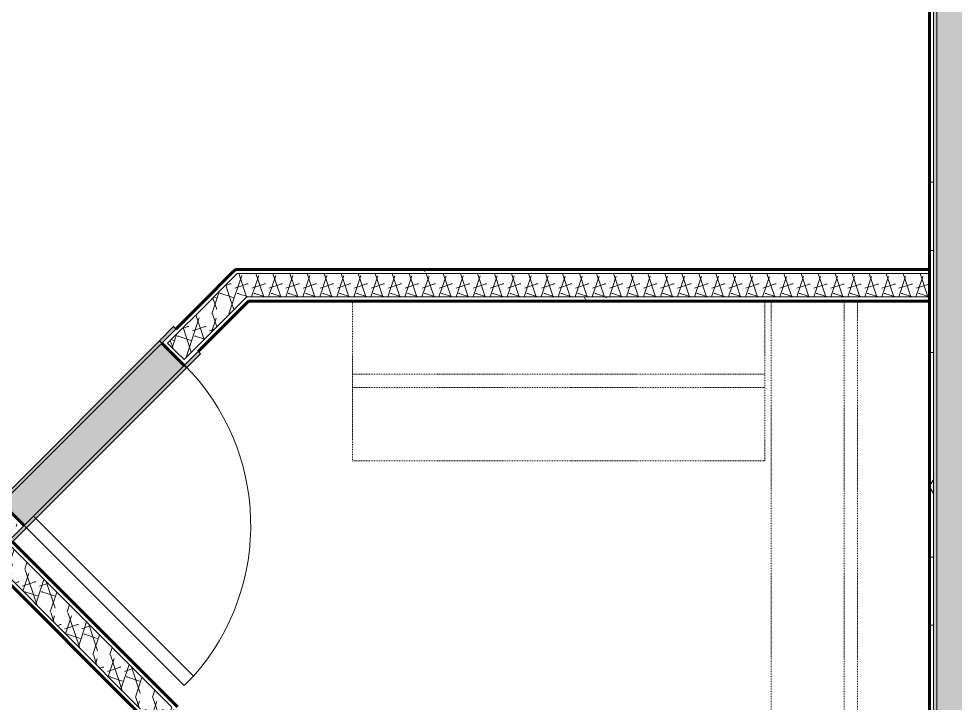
# Model space of a CAD drawing. Header units: inches. Extents: x -4110 to -1807, y 11006 to 12281.
# Drawn here: x -3480.1 to -3339.3, y 11876.9 to 11979.8 of the extents above; entities that cross this region are included whole.
import ezdxf

# ---------------------------------------------------------------- set-up
doc = ezdxf.new("R2010")
doc.units = ezdxf.units.IN
doc.header["$MEASUREMENT"] = 0
doc.linetypes.add('Dash', pattern=[0.25, 0.125, -0.125])
for name, color, linetype, lineweight in [('0-1', 7, 'Continuous', 5), ('0-2', 90, 'Continuous', 18), ('A-DOOR-1', 7, 'Continuous', 9), ('A-DOOR-2', 250, 'Continuous', 30), ('A-DOOR-FRAM-1', 31, 'Continuous', 18), ('A-DOOR-FRAM-2', 7, 'Continuous', 9), ('A-WALL', 113, 'Continuous', 18), ('A-WALL-1', 8, 'Continuous', 5), ('A-WALL-3', 50, 'Continuous', 60), ('A-WALL-4', 90, 'Continuous', 18), ('A-WALL-PATT-1', 7, 'Continuous', 9), ('A-WALL-PATT-2', 253, 'Continuous', 9), ('A-WALL-PATT-5', 111, 'Continuous', 9), ('I-WALL-4', 2, 'Continuous', 5), ('I-WALL-5', 2, 'Continuous', 60), ('Q-CASE-HDLN-1', 7, 'Dash', 9)]:
    doc.layers.add(name, color=color, linetype=linetype, lineweight=lineweight)
pattern_1 = [(0, (0, 0), (20.48, 5.12), [0.845, -14.515, 0.845, -14.515, -81.92]), (0, (0, 0), (20.48, 5.12), [-30.72, 0.845, -29.875, 0.845, -14.515, -35.84]), (0, (0, 0), (20.48, 5.12), [-76.8, 0.845, -9.395, 0.845, -24.755]), (120, (7.68, 2.56), (-14.67405, 15.1762003), [0.845, -14.515, 0.845, -14.515, -81.92]), (120, (7.68, 2.56), (-14.67405, 15.1762003), [-30.72, 0.845, -29.875, 0.845, -14.515, -35.84]), (120, (7.68, 2.56), (-14.67405, 15.1762003), [-76.8, 0.845, -9.395, 0.845, -24.755]), (240, (10.24, 12.8), (-5.80595, -20.2962003), [0.845, -14.515, 0.845, -14.515, -81.92]), (240, (10.24, 12.8), (-5.80595, -20.2962003), [-30.72, 0.845, -29.875, 0.845, -14.515, -35.84]), (240, (10.24, 12.8), (-5.80595, -20.2962003), [-76.8, 0.845, -9.395, 0.845, -24.755])]
pattern_2 = [(161.57, (0.32, 0.32), (-2.560496185, -0.000537386), [0, -18.214, 2.022, 0]), (18.43, (-0.32, 0.32), (-2.560496185, 0.000537386), [0, -18.214, 2.022, 0]), (108.43, (0.32, 0.32), (1.27922091, -6.400876726), [6.07, -14.166]), (71.57, (-0.32, 0.32), (1.27922091, 6.400876726), [6.07, -14.166])]

# ---------------------------------------------------------------- blocks, each defined once
blk = doc.blocks.new('OD_CW_Closet - OD_CW_Closet-3801314-ENLARGED RCP - 2ND FLOOR PLAN - EAST')
at = {"layer": 'Q-CASE-HDLN-1'}
for p, q in [((0.74, 0), (80.99, 0)), ((0.74, -11), (80.99, -11)), ((0.74, -13), (80.99, -13))]:
    blk.add_line(p, q, dxfattribs=at)
blk = doc.blocks.new('SWING - SINGLE - FLUSH - SWING - FLUSH - 2-10 x 6-8 - PRIVACY-3983842-ENLARGED RCP - 2ND FLOOR PLAN - EAST')
at = {"layer": 'A-DOOR-FRAM-1'}
for points in [[(-17, 2.87), (-20, 2.87), (-20, 2.37), (-17, 2.37)], [(16.71, 2.87), (-17, 2.87), (-17, 2.37), (17, 2.37), (17, 2.87)], [(17, 2.87), (17, 2.37), (20, 2.37), (20, 2.87), (19.36, 2.87)], [(-20, -2.38), (-20, -2.88), (-17, -2.88), (-17, -2.38), (-17.62, -2.38)], [(-17, -2.38), (-17, -2.88), (17, -2.88), (17, -2.38), (-12.34, -2.38)], [(17, -2.38), (17, -2.88), (20, -2.88), (20, -2.38)]]:
    blk.add_hatch(color=256, dxfattribs=at).paths.add_polyline_path(points, flags=0)
at = {"layer": 'A-DOOR-1'}
blk.add_arc((17, 2.37), 34.07, 93.3657, 180, dxfattribs=at)
at = {"layer": 'A-DOOR-2'}
for p, q in [((15, 2.37), (15, 36.38)), ((17, 36.38), (15, 36.38)), ((17, 2.37), (17, 36.38)), ((17, 2.37), (15, 2.37))]:
    blk.add_line(p, q, dxfattribs=at)
at = {"layer": 'A-DOOR-FRAM-2'}
for p, q in [((-17, 2.87), (-20, 2.87)), ((-20, 2.37), (-20, 2.87)), ((17, 2.87), (-17, 2.87)), ((-17, 2.37), (-17, 2.87)), ((20, 2.87), (17, 2.87)), ((17, 2.37), (17, 2.87)), ((20, 2.37), (20, 2.87)), ((-20, 2.37), (-17, 2.37)), ((-17, 2.37), (17, 2.37)), ((17, 2.37), (20, 2.37)), ((-17, -2.38), (-20, -2.38)), ((-20, -2.38), (-20, -2.88)), ((17, -2.38), (-17, -2.38)), ((-17, -2.38), (-17, -2.88)), ((20, -2.38), (17, -2.38)), ((17, -2.38), (17, -2.88)), ((20, -2.38), (20, -2.88)), ((-20, -2.88), (-17, -2.88)), ((-17, -2.88), (17, -2.88)), ((17, -2.88), (20, -2.88))]:
    blk.add_line(p, q, dxfattribs=at)
blk = doc.blocks.new('OD_CW_Closet - OD_CW_Closet-3852331-ENLARGED RCP - 2ND FLOOR PLAN - EAST')
at = {"layer": 'Q-CASE-HDLN-1'}
for p, q in [((0.74, 24), (0.74, 0)), ((62.72, 0), (62.72, 24)), ((0.74, 13), (62.72, 13)), ((0.74, 11), (62.72, 11)), ((0.74, 0), (62.72, 0))]:
    blk.add_line(p, q, dxfattribs=at)
blk = doc.blocks.new('SWING - SINGLE - FLUSH - SWING - FLUSH - 2-10 x 6-8 - PRIVACY-3983846-ENLARGED RCP - 2ND FLOOR PLAN - EAST')
at = {"layer": 'A-DOOR-FRAM-1'}
for points in [[(-17.63, 2.38), (-17, 2.38), (-17, 2.88), (-20, 2.88), (-20, 2.38)], [(-17, 2.38), (17, 2.38), (17, 2.88), (-17, 2.88)], [(20, 2.38), (20, 2.88), (17, 2.88), (17, 2.38), (17.62, 2.38)], [(-17.63, -2.87), (-17, -2.87), (-17, -2.37), (-20, -2.37), (-20, -2.87)], [(-17, -2.87), (17, -2.87), (17, -2.37), (-17, -2.37)], [(17, -2.87), (20, -2.87), (20, -2.37), (17, -2.37)]]:
    blk.add_hatch(color=256, dxfattribs=at).paths.add_polyline_path(points, flags=0)
at = {"layer": 'A-DOOR-1'}
blk.add_arc((17, -2.37), 34.07, 180, 266.6343, dxfattribs=at)
at = {"layer": 'A-DOOR-2'}
for p, q in [((15, -2.37), (15, -36.38)), ((17, -2.37), (15, -2.37)), ((17, -2.37), (17, -36.38)), ((17, -36.38), (15, -36.38))]:
    blk.add_line(p, q, dxfattribs=at)
at = {"layer": 'A-DOOR-FRAM-2'}
for p, q in [((-17, 2.88), (-20, 2.88)), ((-20, 2.88), (-20, 2.38)), ((17, 2.88), (-17, 2.88)), ((-17, 2.88), (-17, 2.38)), ((20, 2.88), (17, 2.88)), ((17, 2.88), (17, 2.38)), ((20, 2.88), (20, 2.38)), ((-20, 2.38), (-17, 2.38)), ((-17, 2.38), (17, 2.38)), ((17, 2.38), (20, 2.38)), ((-17, -2.37), (-20, -2.37)), ((-20, -2.87), (-20, -2.37)), ((17, -2.37), (-17, -2.37)), ((-17, -2.87), (-17, -2.37)), ((20, -2.37), (17, -2.37)), ((17, -2.87), (17, -2.37)), ((20, -2.87), (20, -2.37)), ((-20, -2.87), (-17, -2.87)), ((-17, -2.87), (17, -2.87)), ((17, -2.87), (20, -2.87))]:
    blk.add_line(p, q, dxfattribs=at)
blk = doc.blocks.new('CTR - 1st Phase - Unit Layouts_rvt-1-ENLARGED RCP - 2ND FLOOR PLAN - EAST')
at = {"layer": 'A-WALL-1'}
blk.add_hatch(color=256, dxfattribs=at).paths.add_polyline_path([(-3479.29, 11903.64), (-3455.25, 11927.68), (-3458.61, 11931.04), (-3482.65, 11907), (-3480.09, 11904.44)], flags=0)
at = {"layer": 'A-WALL-PATT-1'}
h = blk.add_hatch(dxfattribs=at)
h.set_pattern_fill('FP_1', color=256, style=0, pattern_type=2)
h.set_pattern_definition(pattern_1)
h.paths.add_polyline_path([(-3461.78, 11875.17), (-3461.78, 11876.05), (-3494.05, 11908.32), (-3492.82, 11909.56), (-3493.26, 11910), (-3494.94, 11908.32), (-3470.69, 11884.07)], flags=0)
h.paths.add_polyline_path([(-3518.98, 11932.37), (-3517.3, 11934.05), (-3517.74, 11934.49), (-3518.98, 11933.25), (-3541.46, 11955.73), (-3541.46, 11954.85), (-3519.33, 11932.72)], flags=0)
h = blk.add_hatch(dxfattribs=at)
h.set_pattern_fill('FP_1', color=256, style=0, pattern_type=2)
h.set_pattern_definition(pattern_1)
h.paths.add_polyline_path([(-3420.88, 11941.49), (-3343.16, 11941.49), (-3343.16, 11942.11), (-3447.54, 11942.11), (-3448.16, 11941.49), (-3447.28, 11941.49)], flags=0)
h = blk.add_hatch(dxfattribs=at)
h.set_pattern_fill('FP_1', color=256, style=0, pattern_type=2)
h.set_pattern_definition(pattern_1)
h.paths.add_polyline_path([(-3343.16, 11937.36), (-3343.16, 11937.99), (-3445.83, 11937.99), (-3446.45, 11937.36), (-3353.53, 11937.36)], flags=0)
at = {"layer": 'A-WALL-PATT-2'}
h = blk.add_hatch(dxfattribs=at)
h.set_pattern_fill('FP_2', color=256, style=0, pattern_type=2)
h.set_pattern_definition(pattern_2)
h.paths.add_polyline_path([(-3461.16, 11875.43), (-3461.16, 11875.74), (-3456.52, 11875.74), (-3491.58, 11910.8), (-3494.05, 11908.32), (-3461.43, 11875.7)], flags=0)
h.paths.add_polyline_path([(-3518.98, 11933.25), (-3516.5, 11935.72), (-3537.96, 11957.18), (-3537.96, 11952.23), (-3519.33, 11933.6)], flags=0)
h = blk.add_hatch(dxfattribs=at)
h.set_pattern_fill('FP_2', color=256, style=0, pattern_type=2)
h.set_pattern_definition(pattern_2)
h.paths.add_polyline_path([(-3420.88, 11937.99), (-3343.16, 11937.99), (-3343.16, 11941.49), (-3447.28, 11941.49), (-3450.78, 11937.99), (-3445.83, 11937.99)], flags=0)
h = blk.add_hatch(dxfattribs=at)
h.set_pattern_fill('FP_2', color=256, style=0, pattern_type=2)
h.set_pattern_definition(pattern_2)
h.paths.add_polyline_path([(-3482.3, 11901.52), (-3480.18, 11903.64), (-3482.65, 11906.11), (-3484.77, 11903.99), (-3482.74, 11901.96)], flags=0)
h.paths.add_polyline_path([(-3455.25, 11928.57), (-3445.83, 11937.99), (-3450.78, 11937.99), (-3457.73, 11931.04), (-3456.49, 11929.8)], flags=0)
at = {"layer": 'A-WALL-3'}
for p, q in [((-3452.29, 11937.36), (-3448.16, 11941.49)), ((-3448.16, 11941.49), (-3447.54, 11942.11)), ((-3447.54, 11942.11), (-3343.16, 11942.11)), ((-3343.16, 11942.11), (-3343.16, 11937.36)), ((-3456.49, 11933.16), (-3452.29, 11937.36)), ((-3445.57, 11937.36), (-3453.13, 11929.8)), ((-3343.16, 11937.36), (-3445.57, 11937.36)), ((-3455.25, 11927.68), (-3458.61, 11931.04)), ((-3461.78, 11875.17), (-3492.82, 11906.2)), ((-3482.65, 11907), (-3479.29, 11903.64)), ((-3481.06, 11901.16), (-3456.26, 11876.36))]:
    blk.add_line(p, q, dxfattribs=at)
at = {"layer": 'A-WALL-4'}
for p, q in [((-3447.28, 11941.49), (-3450.78, 11937.99)), ((-3447.28, 11941.49), (-3343.16, 11941.49)), ((-3457.73, 11931.04), (-3451.4, 11937.36)), ((-3446.45, 11937.36), (-3455.25, 11928.57)), ((-3450.78, 11937.99), (-3451.4, 11937.36)), ((-3445.83, 11937.99), (-3446.45, 11937.36)), ((-3445.83, 11937.99), (-3343.16, 11937.99)), ((-3458.61, 11931.04), (-3482.65, 11907)), ((-3456.49, 11929.8), (-3457.73, 11931.04)), ((-3455.25, 11928.57), (-3456.49, 11929.8)), ((-3479.29, 11903.64), (-3455.25, 11927.68)), ((-3461.78, 11876.05), (-3494.05, 11908.32)), ((-3482.3, 11901.52), (-3457.14, 11876.36))]:
    blk.add_line(p, q, dxfattribs=at)
at = {"layer": '0-2'}
for name, p, rotation in [('SWING - SINGLE - FLUSH - SWING - FLUSH - 2-10 x 6-8 - PRIVACY-3983846-ENLARGED RCP - 2ND FLOOR PLAN - EAST', (-3505.28, 11922.02), 134.9999999999956), ('OD_CW_Closet - OD_CW_Closet-3801314-ENLARGED RCP - 2ND FLOOR PLAN - EAST', (-3366.97, 11856.38), 90.00000000000031), ('SWING - SINGLE - FLUSH - SWING - FLUSH - 2-10 x 6-8 - PRIVACY-3983842-ENLARGED RCP - 2ND FLOOR PLAN - EAST', (-3468.95, 11917.34), 224.9999999999983)]:
    blk.add_blockref(name, p, dxfattribs=dict(at, rotation=rotation))
blk.add_blockref('OD_CW_Closet - OD_CW_Closet-3852331-ENLARGED RCP - 2ND FLOOR PLAN - EAST', (-3430.66, 11913.36), dxfattribs=at)

msp = doc.modelspace()

# ---------------------------------------------------------------- hatches: boundary and pattern name
at = {"layer": 'A-WALL-PATT-5'}
h = msp.add_hatch(dxfattribs=at)
h.set_pattern_fill('FP_1', color=256, style=0, pattern_type=2)
h.set_pattern_definition(pattern_1)
h.paths.add_polyline_path([(-3343.16, 11724.74), (-3342.54, 11724.74), (-3342.54, 11776.11), (-3343.16, 11776.11), (-3343.16, 11725.36)], flags=0)
h.paths.add_polyline_path([(-3342.54, 11796.06), (-3342.54, 12110.34), (-3343.16, 12110.34), (-3343.16, 11796.06), (-3342.65, 11796.06)], flags=0)
h = msp.add_hatch(dxfattribs=at)
h.set_pattern_fill('FP_2', color=256, style=0, pattern_type=2)
h.set_pattern_definition(pattern_2)
h.paths.add_polyline_path([(-3342.04, 11724.74), (-3336.54, 11724.74), (-3336.54, 12110.34), (-3342.04, 12110.34), (-3342.04, 11724.74)], flags=0)
at = {"layer": 'I-WALL-4'}
msp.add_hatch(color=256, dxfattribs=at).paths.add_polyline_path([(-3342.04, 11724.74), (-3342.04, 11724.75), (-3342.04, 12110.34), (-3342.54, 12110.34), (-3342.54, 11724.74), (-3342.07, 11724.74)], flags=0)

# ---------------------------------------------------------------- linework, layer by layer
at = {"layer": 'A-WALL'}
for p, q in [((-3342.54, 12110.34), (-3342.54, 11796.06)), ((-3342.04, 12110.34), (-3342.04, 11724.74))]:
    msp.add_line(p, q, dxfattribs=at)
at = {"layer": 'I-WALL-5'}
msp.add_line((-3343.16, 11796.06), (-3343.16, 12110.34), dxfattribs=at)

# ---------------------------------------------------------------- block references
at = {"layer": '0-1'}
msp.add_blockref('CTR - 1st Phase - Unit Layouts_rvt-1-ENLARGED RCP - 2ND FLOOR PLAN - EAST', (0, 0), dxfattribs=at)

doc.saveas('drawing.dxf')
